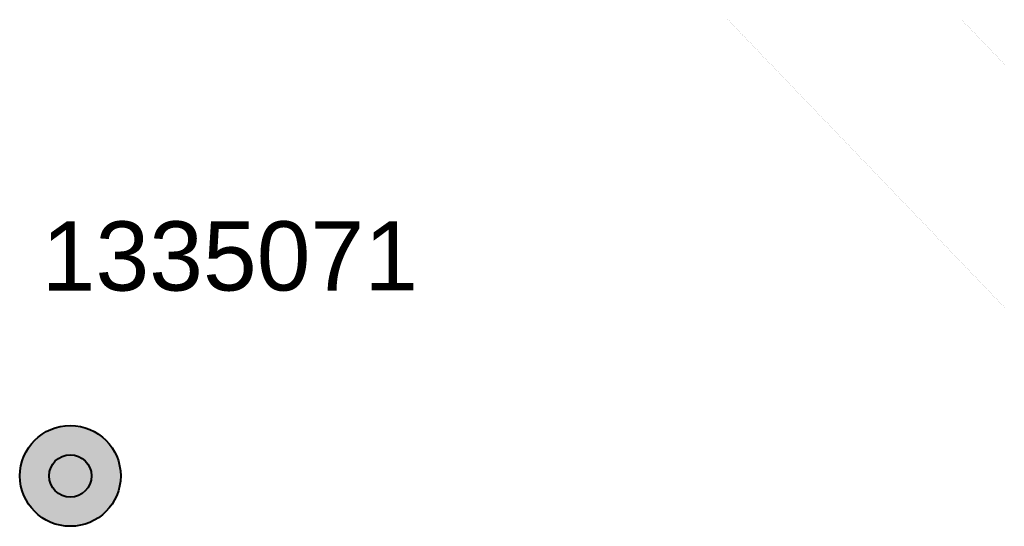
# Model space of a CAD drawing. Header units: metres. Extents: x 2687650.8 to 2687727.1, y 1234407.3 to 1234484.3.
# Drawn here: x 2687693.96 to 2687699.81, y 1234448.48 to 1234451.49 of the extents above; entities that cross this region are included whole.
import ezdxf

# ---------------------------------------------------------------- set-up
doc = ezdxf.new("R2010")
doc.units = ezdxf.units.M
doc.layers.add('PDF_AV_01132-LFP3-Bolzen', color=7, linetype='Continuous', true_color=0xfdfdfd)
doc.layers.add('PDF_Ebene 2', color=7, linetype='Continuous')
doc.layers.add('PDF_Text', color=7, linetype='Continuous')
doc.styles.add('PDF Arial', font='arial.ttf')

# ---------------------------------------------------------------- blocks, each defined once
blk = doc.blocks.new('A$C1c84ec86')
at = {"layer": 'PDF_AV_01132-LFP3-Bolzen', "transparency": 33554559}
blk.add_hatch(color=256, dxfattribs=at).paths.add_polyline_path([(3325.98, 2838.71), (3322.59, 2835.11), (3319.84, 2830.88), (3317.72, 2826.43), (3316.45, 2821.78), (3315.82, 2816.7), (3316.24, 2811.83), (3317.3, 2806.96), (3319.2, 2802.52), (3321.74, 2798.28), (3325.13, 2794.47), (3328.94, 2791.3), (3333.17, 2788.97), (3337.83, 2787.28), (3342.7, 2786.22), (3347.78, 2786.22), (3352.65, 2786.85), (3357.3, 2788.33), (3361.75, 2790.66), (3365.77, 2793.63), (3369.16, 2797.22), (3371.91, 2801.25), (3374.03, 2805.69), (3375.3, 2810.56), (3375.93, 2815.43), (3375.51, 2820.51), (3374.45, 2825.16), (3372.54, 2829.82), (3370, 2834.05), (3366.62, 2837.65), (3362.81, 2840.83), (3358.57, 2843.37), (3353.92, 2845.06), (3349.05, 2845.91), (3343.97, 2846.12), (3339.1, 2845.27), (3334.44, 2843.79), (3330, 2841.68)])
at = {"layer": 'PDF_AV_01132-LFP3-Bolzen', "color": 7, "lineweight": 25}
for radius in [29.95, 12.59]:
    blk.add_circle((3345.98, 2816.17), radius, dxfattribs=at)
at = {"layer": 'PDF_Ebene 2', "lineweight": 20}
for points in [[(3518.39, 3386.09), (3518.39, 3386.09)], [(3519.44, 3386.09), (3519.44, 3386.09)], [(3520.5, 3386.09), (3520.5, 3386.09)], [(3521.35, 3386.09), (3521.35, 3386.09)], [(3522.41, 3386.09), (3522.41, 3386.09)], [(3523.47, 3386.09), (3523.47, 3386.09)], [(3524.52, 3386.09), (3524.52, 3386.09)], [(3525.37, 3386.09), (3525.37, 3386.09)], [(3526.43, 3386.09), (3526.43, 3386.09)], [(3527.49, 3386.09), (3527.49, 3386.09)], [(3528.55, 3386.09), (3528.55, 3386.09)], [(3529.39, 3386.09), (3529.39, 3386.09)], [(3530.45, 3386.09), (3530.45, 3386.09)], [(3531.51, 3386.09), (3531.51, 3386.09)], [(3532.36, 3386.09), (3532.36, 3386.09)], [(3533.41, 3386.09), (3533.41, 3386.09)], [(3534.47, 3386.09), (3534.47, 3386.09)], [(3535.53, 3386.09), (3535.53, 3386.09)], [(3536.38, 3386.09), (3536.38, 3386.09)], [(3537.44, 3386.09), (3537.44, 3386.09)], [(3538.49, 3386.09), (3538.49, 3386.09)], [(3539.55, 3386.09), (3539.55, 3386.09)], [(3540.4, 3386.09), (3540.4, 3386.09)], [(3541.46, 3386.09), (3541.46, 3386.09)], [(3542.52, 3386.09), (3542.52, 3386.09)], [(3543.36, 3386.09), (3543.36, 3386.09)], [(3544.42, 3386.09), (3544.42, 3386.09)], [(3545.48, 3386.09), (3545.48, 3386.09)], [(3546.54, 3386.09), (3546.54, 3386.09)], [(3547.38, 3386.09), (3547.38, 3386.09)], [(3548.44, 3386.09), (3548.44, 3386.09)], [(3549.5, 3386.09), (3549.5, 3386.09)], [(3550.56, 3386.09), (3550.56, 3386.09)], [(3551.41, 3386.09), (3551.41, 3386.09)], [(3552.46, 3386.09), (3552.46, 3386.09)], [(3553.52, 3386.09), (3553.52, 3386.09)], [(3554.37, 3386.09), (3554.37, 3386.09)], [(3421.44, 3285.97), (3421.44, 3285.97)], [(3422.5, 3285.97), (3422.5, 3285.97)], [(3423.35, 3285.97), (3423.35, 3285.97)], [(3424.4, 3285.97), (3424.4, 3285.97)], [(3425.46, 3285.97), (3425.46, 3285.97)], [(3426.52, 3285.97), (3426.52, 3285.97)], [(3427.37, 3285.97), (3427.37, 3285.97)], [(3428.43, 3285.97), (3428.43, 3285.97)], [(3429.48, 3285.97), (3429.48, 3285.97)], [(3430.54, 3285.97), (3430.54, 3285.97)], [(3431.39, 3285.97), (3431.39, 3285.97)], [(3432.45, 3285.97), (3432.45, 3285.97)], [(3433.51, 3285.97), (3433.51, 3285.97)], [(3434.35, 3285.97), (3434.35, 3285.97)], [(3435.41, 3285.97), (3435.41, 3285.97)], [(3436.47, 3285.97), (3436.47, 3285.97)], [(3437.53, 3285.97), (3437.53, 3285.97)], [(3438.37, 3285.97), (3438.37, 3285.97)], [(3439.43, 3285.97), (3439.43, 3285.97)], [(3440.49, 3285.97), (3440.49, 3285.97)], [(3441.34, 3285.97), (3441.34, 3285.97)], [(3442.4, 3285.97), (3442.4, 3285.97)], [(3443.45, 3285.97), (3443.45, 3285.97)], [(3444.51, 3285.97), (3444.51, 3285.97)], [(3445.36, 3285.97), (3445.36, 3285.97)], [(3446.42, 3285.97), (3446.42, 3285.97)], [(3447.48, 3285.97), (3447.48, 3285.97)], [(3448.53, 3285.97), (3448.53, 3285.97)], [(3449.38, 3285.97), (3449.38, 3285.97)], [(3450.44, 3285.97), (3450.44, 3285.97)], [(3451.5, 3285.97), (3451.5, 3285.97)], [(3452.34, 3285.97), (3452.34, 3285.97)], [(3453.4, 3285.97), (3453.4, 3285.97)], [(3454.46, 3285.97), (3454.46, 3285.97)], [(3455.52, 3285.97), (3455.52, 3285.97)], [(3456.37, 3285.97), (3456.37, 3285.97)], [(3457.42, 3285.97), (3457.42, 3285.97)], [(3458.48, 3285.97), (3458.48, 3285.97)], [(3459.54, 3285.97), (3459.54, 3285.97)], [(3460.39, 3285.97), (3460.39, 3285.97)], [(3461.45, 3285.97), (3461.45, 3285.97)], [(3462.5, 3285.97), (3462.5, 3285.97)], [(3463.35, 3285.97), (3463.35, 3285.97)], [(3464.41, 3285.97), (3464.41, 3285.97)], [(3465.47, 3285.97), (3465.47, 3285.97)], [(3466.53, 3285.97), (3466.53, 3285.97)], [(3467.37, 3285.97), (3467.37, 3285.97)], [(3468.43, 3285.97), (3468.43, 3285.97)], [(3469.49, 3285.97), (3469.49, 3285.97)], [(3470.55, 3285.97), (3470.55, 3285.97)], [(3471.39, 3285.97), (3471.39, 3285.97)], [(3472.45, 3285.97), (3472.45, 3285.97)], [(3473.51, 3285.97), (3473.51, 3285.97)], [(3474.36, 3285.97), (3474.36, 3285.97)], [(3475.42, 3285.97), (3475.42, 3285.97)], [(3476.47, 3285.97), (3476.47, 3285.97)], [(3477.53, 3285.97), (3477.53, 3285.97)], [(3478.38, 3285.97), (3478.38, 3285.97)], [(3479.44, 3285.97), (3479.44, 3285.97)], [(3480.5, 3285.97), (3480.5, 3285.97)], [(3481.34, 3285.97), (3481.34, 3285.97)], [(3482.4, 3285.97), (3482.4, 3285.97)], [(3483.46, 3285.97), (3483.46, 3285.97)], [(3484.52, 3285.97), (3484.52, 3285.97)], [(3485.36, 3285.97), (3485.36, 3285.97)], [(3486.42, 3285.97), (3486.42, 3285.97)], [(3487.48, 3285.97), (3487.48, 3285.97)], [(3488.54, 3285.97), (3488.54, 3285.97)], [(3489.39, 3285.97), (3489.39, 3285.97)], [(3490.44, 3285.97), (3490.44, 3285.97)], [(3491.5, 3285.97), (3491.5, 3285.97)], [(3492.35, 3285.97), (3492.35, 3285.97)], [(3493.41, 3285.97), (3493.41, 3285.97)], [(3494.47, 3285.97), (3494.47, 3285.97)], [(3495.52, 3285.97), (3495.52, 3285.97)], [(3496.37, 3285.97), (3496.37, 3285.97)], [(3497.43, 3285.97), (3497.43, 3285.97)], [(3498.49, 3285.97), (3498.49, 3285.97)], [(3499.55, 3285.97), (3499.55, 3285.97)], [(3500.39, 3285.97), (3500.39, 3285.97)], [(3501.45, 3285.97), (3501.45, 3285.97)], [(3502.51, 3285.97), (3502.51, 3285.97)], [(3503.36, 3285.97), (3503.36, 3285.97)], [(3504.42, 3285.97), (3504.42, 3285.97)], [(3505.47, 3285.97), (3505.47, 3285.97)], [(3506.53, 3285.97), (3506.53, 3285.97)], [(3507.38, 3285.97), (3507.38, 3285.97)], [(3508.44, 3285.97), (3508.44, 3285.97)], [(3509.5, 3285.97), (3509.5, 3285.97)], [(3510.55, 3285.97), (3510.55, 3285.97)], [(3511.4, 3285.97), (3511.4, 3285.97)], [(3512.46, 3285.97), (3512.46, 3285.97)], [(3513.52, 3285.97), (3513.52, 3285.97)], [(3514.36, 3285.97), (3514.36, 3285.97)], [(3515.42, 3285.97), (3515.42, 3285.97)], [(3516.48, 3285.97), (3516.48, 3285.97)], [(3517.54, 3285.97), (3517.54, 3285.97)], [(3518.39, 3285.97), (3518.39, 3285.97)], [(3519.44, 3285.97), (3519.44, 3285.97)], [(3520.5, 3285.97), (3520.5, 3285.97)], [(3521.35, 3285.97), (3521.35, 3285.97)], [(3522.41, 3285.97), (3522.41, 3285.97)], [(3523.47, 3285.97), (3523.47, 3285.97)], [(3524.52, 3285.97), (3524.52, 3285.97)], [(3525.37, 3285.97), (3525.37, 3285.97)], [(3526.43, 3285.97), (3526.43, 3285.97)], [(3527.49, 3285.97), (3527.49, 3285.97)], [(3528.55, 3285.97), (3528.55, 3285.97)], [(3529.39, 3285.97), (3529.39, 3285.97)], [(3530.45, 3285.97), (3530.45, 3285.97)], [(3531.51, 3285.97), (3531.51, 3285.97)], [(3532.36, 3285.97), (3532.36, 3285.97)], [(3533.41, 3285.97), (3533.41, 3285.97)], [(3534.47, 3285.97), (3534.47, 3285.97)], [(3535.53, 3285.97), (3535.53, 3285.97)], [(3536.38, 3285.97), (3536.38, 3285.97)], [(3537.44, 3285.97), (3537.44, 3285.97)], [(3538.49, 3285.97), (3538.49, 3285.97)], [(3539.55, 3285.97), (3539.55, 3285.97)], [(3540.4, 3285.97), (3540.4, 3285.97)], [(3541.46, 3285.97), (3541.46, 3285.97)], [(3542.52, 3285.97), (3542.52, 3285.97)], [(3543.36, 3285.97), (3543.36, 3285.97)], [(3544.42, 3285.97), (3544.42, 3285.97)], [(3545.48, 3285.97), (3545.48, 3285.97)], [(3546.54, 3285.97), (3546.54, 3285.97)], [(3547.38, 3285.97), (3547.38, 3285.97)], [(3548.44, 3285.97), (3548.44, 3285.97)], [(3549.5, 3285.97), (3549.5, 3285.97)], [(3550.56, 3285.97), (3550.56, 3285.97)], [(3551.41, 3285.97), (3551.41, 3285.97)], [(3552.46, 3285.97), (3552.46, 3285.97)], [(3553.52, 3285.97), (3553.52, 3285.97)], [(3554.37, 3285.97), (3554.37, 3285.97)], [(3555.43, 3285.97), (3555.43, 3285.97)], [(3556.49, 3285.97), (3556.49, 3285.97)], [(3557.54, 3285.97), (3557.54, 3285.97)], [(3558.39, 3285.97), (3558.39, 3285.97)], [(3559.45, 3285.97), (3559.45, 3285.97)], [(3560.51, 3285.97), (3560.51, 3285.97)], [(3561.35, 3285.97), (3561.35, 3285.97)], [(3562.41, 3285.97), (3562.41, 3285.97)], [(3563.47, 3285.97), (3563.47, 3285.97)], [(3564.53, 3285.97), (3564.53, 3285.97)], [(3565.38, 3285.97), (3565.38, 3285.97)], [(3566.43, 3285.97), (3566.43, 3285.97)], [(3567.49, 3285.97), (3567.49, 3285.97)], [(3568.55, 3285.97), (3568.55, 3285.97)], [(3569.4, 3285.97), (3569.4, 3285.97)], [(3570.46, 3285.97), (3570.46, 3285.97)], [(3571.51, 3285.97), (3571.51, 3285.97)], [(3572.36, 3285.97), (3572.36, 3285.97)], [(3573.42, 3285.97), (3573.42, 3285.97)], [(3574.48, 3285.97), (3574.48, 3285.97)], [(3575.54, 3285.97), (3575.54, 3285.97)], [(3576.38, 3285.97), (3576.38, 3285.97)], [(3577.44, 3285.97), (3577.44, 3285.97)], [(3578.5, 3285.97), (3578.5, 3285.97)], [(3579.56, 3285.97), (3579.56, 3285.97)], [(3580.4, 3285.97), (3580.4, 3285.97)], [(3581.46, 3285.97), (3581.46, 3285.97)], [(3582.52, 3285.97), (3582.52, 3285.97)], [(3583.37, 3285.97), (3583.37, 3285.97)], [(3584.43, 3285.97), (3584.43, 3285.97)], [(3585.48, 3285.97), (3585.48, 3285.97)], [(3586.54, 3285.97), (3586.54, 3285.97)], [(3587.39, 3285.97), (3587.39, 3285.97)], [(3588.45, 3285.97), (3588.45, 3285.97)], [(3589.51, 3285.97), (3589.51, 3285.97)], [(3590.56, 3285.97), (3590.56, 3285.97)], [(3591.41, 3285.97), (3591.41, 3285.97)], [(3592.47, 3285.97), (3592.47, 3285.97)], [(3593.53, 3285.97), (3593.53, 3285.97)], [(3594.38, 3285.97), (3594.38, 3285.97)], [(3595.43, 3285.97), (3595.43, 3285.97)], [(3596.49, 3285.97), (3596.49, 3285.97)], [(3597.55, 3285.97), (3597.55, 3285.97)], [(3598.4, 3285.97), (3598.4, 3285.97)], [(3599.46, 3285.97), (3599.46, 3285.97)], [(3600.51, 3285.97), (3600.51, 3285.97)], [(3601.57, 3285.97), (3601.57, 3285.97)], [(3602.42, 3285.97), (3602.42, 3285.97)], [(3603.48, 3285.97), (3603.48, 3285.97)], [(3604.54, 3285.97), (3604.54, 3285.97)], [(3605.38, 3285.97), (3605.38, 3285.97)], [(3606.44, 3285.97), (3606.44, 3285.97)], [(3607.5, 3285.97), (3607.5, 3285.97)], [(3608.56, 3285.97), (3608.56, 3285.97)], [(3609.4, 3285.97), (3609.4, 3285.97)], [(3610.46, 3285.97), (3610.46, 3285.97)], [(3611.52, 3285.97), (3611.52, 3285.97)], [(3612.37, 3285.97), (3612.37, 3285.97)], [(3613.43, 3285.97), (3613.43, 3285.97)], [(3614.48, 3285.97), (3614.48, 3285.97)], [(3615.54, 3285.97), (3615.54, 3285.97)], [(3616.39, 3285.97), (3616.39, 3285.97)], [(3617.45, 3285.97), (3617.45, 3285.97)], [(3618.51, 3285.97), (3618.51, 3285.97)], [(3619.56, 3285.97), (3619.56, 3285.97)], [(3620.41, 3285.97), (3620.41, 3285.97)], [(3621.47, 3285.97), (3621.47, 3285.97)], [(3622.53, 3285.97), (3622.53, 3285.97)], [(3623.37, 3285.97), (3623.37, 3285.97)], [(3624.43, 3285.97), (3624.43, 3285.97)], [(3625.49, 3285.97), (3625.49, 3285.97)], [(3626.55, 3285.97), (3626.55, 3285.97)], [(3627.4, 3285.97), (3627.4, 3285.97)], [(3628.45, 3285.97), (3628.45, 3285.97)], [(3629.51, 3285.97), (3629.51, 3285.97)], [(3630.57, 3285.97), (3630.57, 3285.97)], [(3631.42, 3285.97), (3631.42, 3285.97)], [(3632.48, 3285.97), (3632.48, 3285.97)], [(3633.53, 3285.97), (3633.53, 3285.97)], [(3634.38, 3285.97), (3634.38, 3285.97)], [(3635.44, 3285.97), (3635.44, 3285.97)], [(3636.5, 3285.97), (3636.5, 3285.97)], [(3637.56, 3285.97), (3637.56, 3285.97)], [(3638.4, 3285.97), (3638.4, 3285.97)], [(3639.46, 3285.97), (3639.46, 3285.97)], [(3640.52, 3285.97), (3640.52, 3285.97)], [(3641.58, 3285.97), (3641.58, 3285.97)], [(3642.42, 3285.97), (3642.42, 3285.97)], [(3643.48, 3285.97), (3643.48, 3285.97)], [(3644.54, 3285.97), (3644.54, 3285.97)], [(3645.39, 3285.97), (3645.39, 3285.97)], [(3646.45, 3285.97), (3646.45, 3285.97)], [(3647.5, 3285.97), (3647.5, 3285.97)], [(3648.56, 3285.97), (3648.56, 3285.97)], [(3649.41, 3285.97), (3649.41, 3285.97)], [(3650.47, 3285.97), (3650.47, 3285.97)], [(3651.53, 3285.97), (3651.53, 3285.97)], [(3652.37, 3285.97), (3652.37, 3285.97)], [(3653.43, 3285.97), (3653.43, 3285.97)], [(3654.49, 3285.97), (3654.49, 3285.97)], [(3655.55, 3285.97), (3655.55, 3285.97)], [(3656.39, 3285.97), (3656.39, 3285.97)], [(3657.45, 3285.97), (3657.45, 3285.97)], [(3658.51, 3285.97), (3658.51, 3285.97)]]:
    blk.add_lwpolyline(points, dxfattribs=at)
at = {"layer": 'PDF_Text', "insert": (3255.22, 2879.84), "char_height": 41.139, "attachment_point": 7, "rotation": 46.15352, "style": 'PDF Arial'}
blk.add_mtext('1335071', dxfattribs=at)

msp = doc.modelspace()

# ---------------------------------------------------------------- block references
at = {"xscale": 0.01, "yscale": 0.01, "zscale": 0.01, "rotation": 313.8734409291175}
msp.add_blockref('A$C1c84ec86', (2687650.7677, 1234453.3784), dxfattribs=at)

doc.saveas('drawing.dxf')
